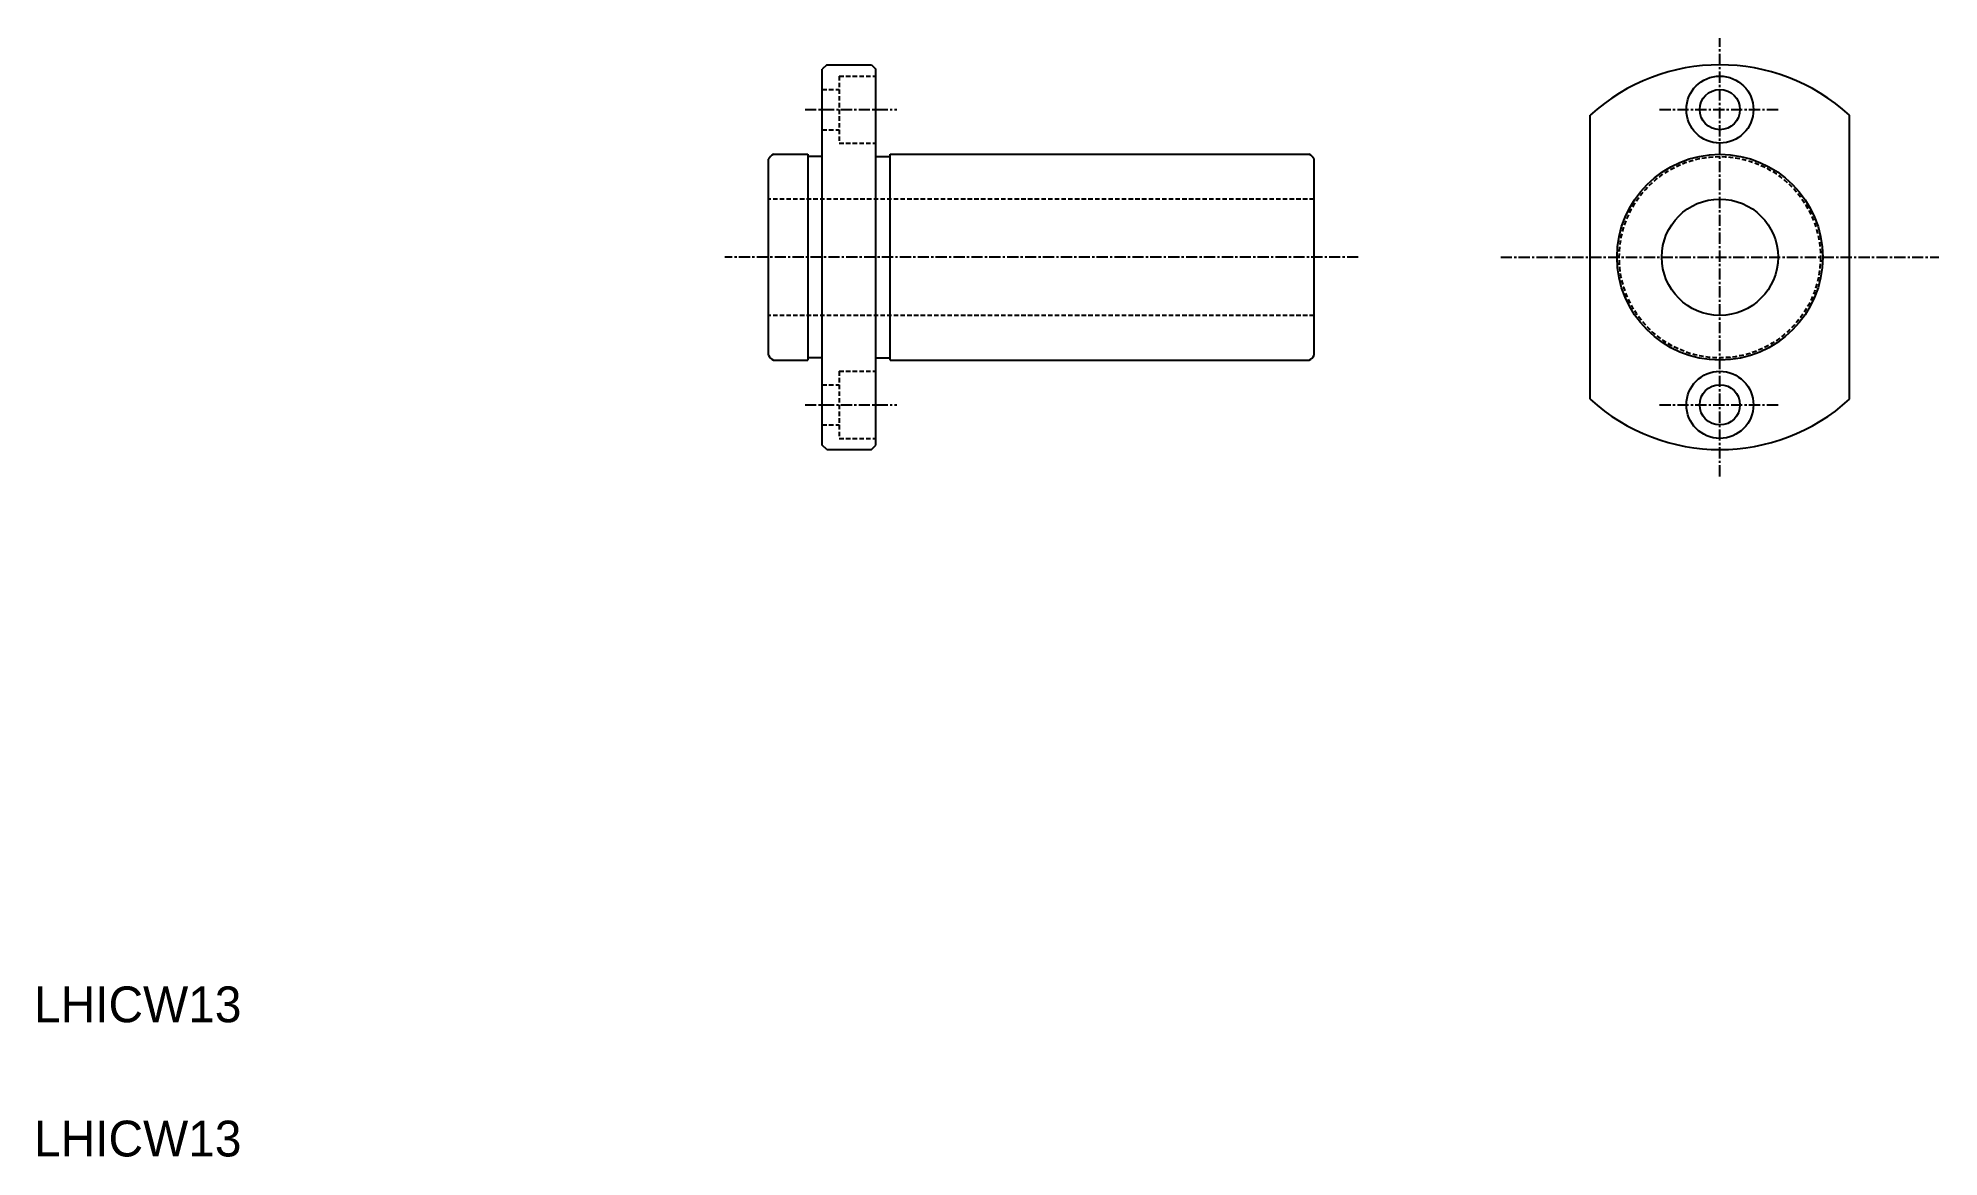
# Model space of a CAD drawing. Extents: x 10 to 223, y 10 to 135.
import ezdxf

# ---------------------------------------------------------------- set-up
doc = ezdxf.new("R2010")
doc.units = 0
doc.linetypes.add('CENTER', pattern=[2, 1.25, -0.25, 0.25, -0.25])
doc.linetypes.add('DASHED', pattern=[0.75, 0.5, -0.25])
doc.layers.get('0').update_dxf_attribs({"linetype": 'CONTINUOUS'})
doc.layers.add('CENTER', color=1, linetype='CENTER')

msp = doc.modelspace()

# ---------------------------------------------------------------- linework, layer by layer
at = {"color": 7, "linetype": 'CONTINUOUS'}
for p, q in [((98.63, 132.01), (98.13, 131.51)), ((98.63, 132.01), (103.63, 132.01)), ((103.63, 132.01), (104.13, 131.51)), ((98.13, 89.51), (98.13, 131.51)), ((104.13, 89.51), (104.13, 131.51)), ((184, 94.63), (184, 126.38)), ((213, 94.63), (213, 126.38)), ((92.13, 99.55), (92.13, 121.46)), ((92.67, 122.01), (96.53, 122.01)), ((96.53, 122.01), (96.53, 99.01)), ((98.13, 121.76), (96.53, 121.76)), ((104.13, 121.76), (105.73, 121.76)), ((105.73, 122.01), (152.58, 122.01)), ((105.73, 99.01), (105.73, 122.01)), ((153.13, 99.55), (153.13, 121.46)), ((92.67, 99.01), (96.53, 99.01)), ((98.13, 99.26), (96.53, 99.26)), ((104.13, 99.26), (105.73, 99.26)), ((105.73, 99.01), (152.58, 99.01)), ((98.63, 89.01), (98.13, 89.51)), ((103.63, 89.01), (104.13, 89.51)), ((98.63, 89.01), (103.63, 89.01))]:
    msp.add_line(p, q, dxfattribs=at)
at = {"color": 3, "linetype": 'DASHED'}
for p, q in [((100.03, 130.76), (104.13, 130.76)), ((100.03, 130.76), (100.03, 123.26)), ((98.13, 129.26), (100.03, 129.26)), ((98.13, 124.76), (100.03, 124.76)), ((100.03, 123.26), (104.13, 123.26)), ((153.13, 117.01), (92.13, 117.01)), ((153.13, 104.01), (92.13, 104.01)), ((98.13, 96.26), (100.03, 96.26)), ((100.03, 97.76), (104.13, 97.76)), ((100.03, 97.76), (100.03, 90.26)), ((98.13, 91.76), (100.03, 91.76)), ((100.03, 90.26), (104.13, 90.26))]:
    msp.add_line(p, q, dxfattribs=at)
at = {"color": 7, "linetype": 'CONTINUOUS'}
for centre, radius in [((198.5, 127.01), 3.75), ((198.5, 127.01), 2.25), ((198.5, 110.51), 11.5), ((198.5, 110.51), 6.5), ((198.5, 94.01), 3.75), ((198.5, 94.01), 2.25)]:
    msp.add_circle(centre, radius, dxfattribs=at)
at = {"color": 3, "linetype": 'DASHED'}
msp.add_circle((198.5, 110.51), 11.25, dxfattribs=at)
at = {"color": 7, "linetype": 'CONTINUOUS'}
for centre, radius, start, end in [((198.5, 110.51), 21.5, 47.591, 132.409), ((93.28, 120.86), 1.3, 117.7958, 152.2042), ((151.98, 120.86), 1.3, 27.7958, 62.2042), ((93.28, 100.16), 1.3, 207.7958, 242.2042), ((151.98, 100.16), 1.3, 297.7958, 332.2042), ((198.5, 110.51), 21.5, 227.591, 312.409)]:
    msp.add_arc(centre, radius, start, end, dxfattribs=at)
at = {"layer": 'CENTER', "color": 1, "linetype": 'CENTER'}
for p, q in [((198.5, 86.01), (198.5, 135.01)), ((96.21, 127.01), (106.47, 127.01)), ((191.75, 127.01), (205.25, 127.01)), ((158.06, 110.51), (87.23, 110.51)), ((174, 110.51), (223, 110.51)), ((96.21, 94.01), (106.47, 94.01)), ((191.75, 94.01), (205.25, 94.01))]:
    msp.add_line(p, q, dxfattribs=at)

# ---------------------------------------------------------------- texts
at = {"color": 7, "linetype": 'CONTINUOUS'}
for p in [(10, 25), (10, 10)]:
    msp.add_text('LHICW13', height=4, dxfattribs=at).set_placement(p)

doc.saveas('drawing.dxf')
